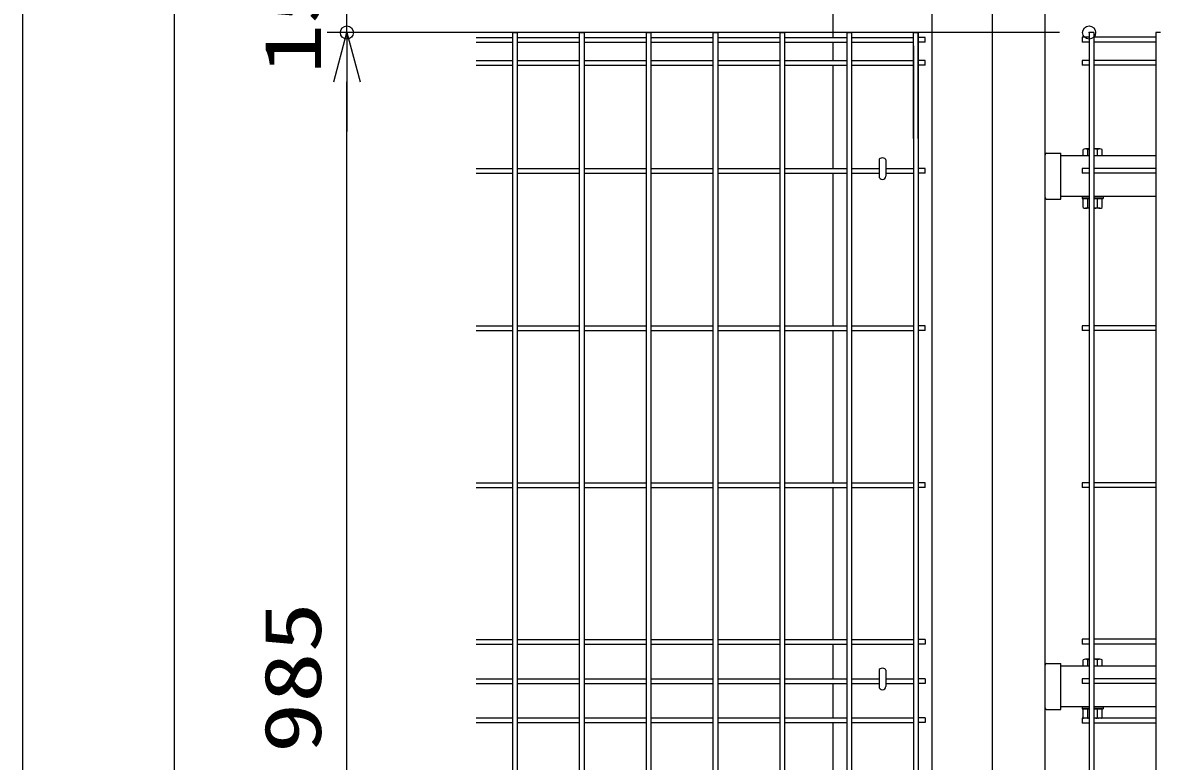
# Model space of a CAD drawing. Units: millimetres, scale not verified. Extents: x -6312 to 6312, y -4455 to 4455.
# Drawn here: x -122 to 741, y -476 to 85 of the extents above; entities that cross this region are included whole.
import ezdxf
from ezdxf.enums import TextEntityAlignment as Align

# ---------------------------------------------------------------- set-up
doc = ezdxf.new("R2010")
doc.units = ezdxf.units.MM
doc.header["$LTSCALE"] = 20
doc.header["$PDMODE"] = 32
doc.header["$PDSIZE"] = 10
for name, color, linetype, lineweight in [('0-2_0', 7, 'Continuous', 25), ('0-4_LAYER05', 4, 'Continuous', 25), ('0-6_実線', 7, 'Continuous', 25)]:
    doc.layers.add(name, color=color, linetype=linetype, lineweight=lineweight)
doc.layers.add('0-3_DEFPOINTS', color=7, linetype='Continuous')
doc.styles.add('ＭＳ ゴシック', font='')
doc.styles.get('ＭＳ ゴシック').set_extended_font_data('MS Gothic')

# ---------------------------------------------------------------- blocks, each defined once
blk = doc.blocks.new('_Open30')
at = {"layer": '0-2_0', "color": 2}
blk.add_line((0, 0), (-20, 0), dxfattribs=at)
blk.add_lwpolyline([(-20, 5.36), (0, 0), (-20, -5.36)], dxfattribs=at)

msp = doc.modelspace()

# ---------------------------------------------------------------- linework, layer by layer
at = {"layer": '0-2_0', "color": 2}
for p, q in [((-121.83, -899.84), (-121.83, 1225.16)), ((-6.78, 1225.16), (-6.78, -869.8)), ((124.41, 77.7), (124.41, 92.66)), ((124.41, -869.8), (124.41, 40.2)), ((124.41, 40.2), (124.41, 2.7))]:
    msp.add_line(p, q, dxfattribs=at)
at = {"layer": '0-2_0'}
for p, q in [((654.65, -907.3), (654.65, 1174.7)), ((614.65, -672.3), (614.65, 1089.67)), ((568.65, 1036.67), (568.65, -725.3)), ((493.65, 74.06), (493.65, 96.26)), ((493.65, 56.44), (493.65, 70.46)), ((493.65, -25.54), (493.65, 52.84)), ((654.65, -47.55), (654.65, -15.05)), ((655.85, -13.85), (666.65, -13.85)), ((688.07, -15.8), (666.65, -15.8)), ((683.58, -15.8), (683.58, -11.12)), ((688.07, -15.8), (683.58, -15.8)), ((688.07, -10.58), (685.4, -10.58)), ((687.22, -15.8), (687.22, -11.12)), ((696.31, -10.58), (691.67, -10.58)), ((738.84, -15.8), (691.67, -15.8)), ((698.13, -15.8), (691.67, -15.8)), ((694.49, -15.8), (694.49, -11.12)), ((698.13, -15.8), (698.13, -11.12)), ((528.55, -19.03), (528.55, -31.31)), ((533.75, -19.03), (533.75, -31.31)), ((493.65, -145.04), (493.65, -29.14)), ((688.07, -46.8), (666.65, -46.8)), ((688.07, -48.4), (683.58, -48.4)), ((683.58, -55.19), (683.58, -48.4)), ((687.22, -55.19), (687.22, -48.4)), ((738.84, -46.8), (691.67, -46.8)), ((698.13, -48.4), (691.67, -48.4)), ((694.49, -55.19), (694.49, -48.4)), ((698.13, -55.19), (698.13, -48.4)), ((688.07, -55.73), (685.4, -55.73)), ((696.31, -55.73), (691.67, -55.73)), ((493.65, -264.24), (493.65, -148.64)), ((493.65, -383.04), (493.65, -267.84)), ((493.65, -413.04), (493.65, -386.64)), ((654.65, -435.05), (654.65, -402.55)), ((655.85, -401.35), (666.65, -401.35)), ((688.07, -403.3), (666.65, -403.3)), ((683.58, -403.3), (683.58, -398.62)), ((688.07, -403.3), (683.58, -403.3)), ((688.07, -398.08), (685.4, -398.08)), ((687.22, -403.3), (687.22, -398.62)), ((696.31, -398.08), (691.67, -398.08)), ((738.84, -403.3), (691.67, -403.3)), ((698.13, -403.3), (691.67, -403.3)), ((694.49, -403.3), (694.49, -398.62)), ((698.13, -403.3), (698.13, -398.62)), ((528.55, -406.56), (528.55, -418.83)), ((533.75, -406.56), (533.75, -418.83)), ((493.65, -442.54), (493.65, -416.64)), ((688.07, -434.3), (666.65, -434.3)), ((688.07, -435.9), (683.58, -435.9)), ((683.58, -442.69), (683.58, -435.9)), ((687.22, -442.69), (687.22, -435.9)), ((738.84, -434.3), (691.67, -434.3)), ((698.13, -435.9), (691.67, -435.9)), ((694.49, -442.69), (694.49, -435.9)), ((698.13, -442.69), (698.13, -435.9)), ((493.65, -562.24), (493.65, -446.14))]:
    msp.add_line(p, q, dxfattribs=at)
at = {"layer": '0-2_0', "color": 1}
msp.add_line((665.57, 77.7), (109.41, 77.7), dxfattribs=at)
msp.add_line((665.57, 77.7), (109.41, 77.7), dxfattribs=at)
at = {"layer": '0-2_0', "color": 4}
for p, q in [((682.87, 74.1), (682.87, 70.5)), ((682.87, 56.47), (682.87, 52.87)), ((682.87, -25.5), (682.87, -29.1)), ((682.87, -145), (682.87, -148.6)), ((682.87, -264.2), (682.87, -267.8)), ((682.87, -383), (682.87, -386.6)), ((682.87, -413), (682.87, -416.6)), ((682.87, -443), (682.87, -446.6))]:
    msp.add_line(p, q, dxfattribs=at)
at = {"layer": '0-2_0'}
for points in [[(655.85, -48.75), (666.65, -48.75), (666.65, -13.85)], [(655.85, -436.25), (666.65, -436.25), (666.65, -401.35)]]:
    msp.add_lwpolyline(points, dxfattribs=at)
for centre, radius, start, end in [((655.85, -15.05), 1.2, 90, 180), ((685.4, -13.93), 3.35, 57.13278, 122.86722), ((690.85, -23.18), 12.6, 102.7677, 106.77865), ((690.85, -23.18), 12.6, 73.22135, 86.2874), ((696.31, -13.93), 3.35, 57.13278, 122.86722), ((531.15, -31.31), 2.6, 180, 0), ((655.85, -47.55), 1.2, 180, 270), ((685.4, -52.37), 3.35, 237.13278, 302.86722), ((690.85, -43.13), 12.6, 253.22135, 257.2323), ((690.85, -43.13), 12.6, 273.7126, 286.77865), ((696.31, -52.37), 3.35, 237.13278, 302.86722), ((655.85, -402.55), 1.2, 90, 180), ((685.4, -401.43), 3.35, 57.13278, 122.86722), ((690.85, -410.68), 12.6, 102.7677, 106.77865), ((690.85, -410.68), 12.6, 73.22135, 86.2874), ((696.31, -401.43), 3.35, 57.13278, 122.86722), ((531.15, -418.83), 2.6, 180, 0), ((655.85, -435.05), 1.2, 180, 270), ((685.4, -439.87), 3.35, 237.13278, 248.98708), ((685.4, -439.87), 3.35, 291.01292, 302.86722), ((690.85, -430.63), 12.6, 253.22135, 257.2323), ((690.85, -430.63), 12.6, 280.79193, 286.77865), ((696.31, -439.87), 3.35, 237.13278, 248.98708), ((696.31, -439.87), 3.35, 291.01292, 302.86722)]:
    msp.add_arc(centre, radius, start, end, dxfattribs=at)
for centre in [(531.15, -19.03), (531.15, -406.56)]:
    msp.add_ellipse(centre, major_axis=(-2.6, 0), ratio=0.601815, start_param=3.141593, end_param=6.283185, dxfattribs=at)
at = {"layer": '0-3_DEFPOINTS'}
for p in [(124.41, 77.7), (688.07, 77.7)]:
    msp.add_point(p, dxfattribs=at)
at = {"layer": '0-4_LAYER05'}
for p, q in [((250.12, 77.66), (250.12, -907.34)), ((250.12, 77.66), (253.72, 77.66)), ((253.72, 77.66), (253.72, -907.34)), ((300.89, 77.66), (300.89, -907.34)), ((300.89, 77.66), (304.49, 77.66)), ((304.49, 77.66), (304.49, -907.34)), ((351.66, 77.66), (351.66, -907.34)), ((351.66, 77.66), (355.26, 77.66)), ((355.26, 77.66), (355.26, -907.34)), ((402.43, 77.66), (402.43, -907.34)), ((402.43, 77.66), (406.03, 77.66)), ((406.03, 77.66), (406.03, -907.34)), ((453.2, 77.66), (453.2, -907.34)), ((453.2, 77.66), (456.8, 77.66)), ((456.8, 77.66), (456.8, -907.34)), ((503.97, 77.66), (503.97, -691.64)), ((503.97, 77.66), (507.57, 77.66)), ((507.57, 77.66), (507.57, -691.64)), ((554.74, 77.66), (558.34, 77.66)), ((554.74, -2.84), (554.74, 77.66)), ((558.34, 77.66), (558.34, -410.44)), ((558.34, -2.84), (558.34, 77.66)), ((688.07, 77.7), (688.07, -907.3)), ((691.67, 77.7), (688.07, 77.7)), ((691.67, 77.7), (691.67, -907.3)), ((738.84, 77.7), (738.84, -907.3)), ((742.44, 77.7), (738.84, 77.7)), ((222.46, 74.06), (250.12, 74.06)), ((222.46, 70.46), (250.12, 70.46)), ((253.72, 74.06), (300.89, 74.06)), ((253.72, 70.46), (300.89, 70.46)), ((304.49, 74.06), (351.66, 74.06)), ((304.49, 70.46), (351.66, 70.46)), ((355.26, 74.06), (402.43, 74.06)), ((355.26, 70.46), (402.43, 70.46)), ((406.03, 74.06), (453.2, 74.06)), ((406.03, 70.46), (453.2, 70.46)), ((456.8, 74.06), (503.97, 74.06)), ((456.8, 70.46), (503.97, 70.46)), ((507.57, 74.06), (554.74, 74.06)), ((507.57, 70.46), (554.74, 70.46)), ((563.55, 74.06), (558.35, 74.06)), ((563.55, 70.46), (558.35, 70.46)), ((563.55, 70.46), (563.55, 74.06)), ((688.07, 74.1), (682.87, 74.1)), ((688.07, 70.5), (682.87, 70.5)), ((738.84, 74.1), (691.67, 74.1)), ((738.84, 70.5), (691.67, 70.5)), ((554.74, 67.66), (554.74, -25.54)), ((558.34, 67.66), (558.34, -22.94)), ((222.46, 56.44), (250.12, 56.44)), ((222.46, 52.84), (250.12, 52.84)), ((253.72, 56.44), (300.89, 56.44)), ((253.72, 52.84), (300.89, 52.84)), ((304.49, 56.44), (351.66, 56.44)), ((304.49, 52.84), (351.66, 52.84)), ((355.26, 56.44), (402.43, 56.44)), ((355.26, 52.84), (402.43, 52.84)), ((406.03, 56.44), (453.2, 56.44)), ((406.03, 52.84), (453.2, 52.84)), ((456.8, 56.44), (503.97, 56.44)), ((456.8, 52.84), (503.97, 52.84)), ((507.57, 56.44), (554.74, 56.44)), ((507.57, 52.84), (554.74, 52.84)), ((563.55, 56.44), (558.35, 56.44)), ((563.55, 52.84), (558.35, 52.84)), ((563.55, 52.84), (563.55, 56.44)), ((688.07, 56.47), (682.87, 56.47)), ((688.07, 52.87), (682.87, 52.87)), ((738.84, 56.47), (691.67, 56.47)), ((738.84, 52.87), (691.67, 52.87)), ((222.46, -25.54), (250.12, -25.54)), ((253.72, -25.54), (300.89, -25.54)), ((304.49, -25.54), (351.66, -25.54)), ((355.26, -25.54), (402.43, -25.54)), ((406.03, -25.54), (453.2, -25.54)), ((456.8, -25.54), (503.97, -25.54)), ((507.57, -25.54), (528.55, -25.54)), ((533.75, -25.54), (554.74, -25.54)), ((554.74, -25.54), (554.74, -410.44)), ((563.55, -25.54), (558.34, -25.54)), ((563.55, -29.14), (563.55, -25.54)), ((688.07, -25.5), (682.87, -25.5)), ((738.84, -25.5), (691.67, -25.5)), ((222.46, -29.14), (250.12, -29.14)), ((253.72, -29.14), (300.89, -29.14)), ((304.49, -29.14), (351.66, -29.14)), ((355.26, -29.14), (402.43, -29.14)), ((406.03, -29.14), (453.2, -29.14)), ((456.8, -29.14), (503.97, -29.14)), ((507.57, -29.14), (528.55, -29.14)), ((533.75, -29.14), (554.74, -29.14)), ((563.55, -29.14), (558.35, -29.14)), ((688.07, -29.1), (682.87, -29.1)), ((738.84, -29.1), (691.67, -29.1)), ((222.46, -145.04), (250.12, -145.04)), ((253.72, -145.04), (300.89, -145.04)), ((304.49, -145.04), (351.66, -145.04)), ((355.26, -145.04), (402.43, -145.04)), ((406.03, -145.04), (453.2, -145.04)), ((456.8, -145.04), (503.97, -145.04)), ((507.57, -145.04), (554.74, -145.04)), ((563.55, -145.04), (558.35, -145.04)), ((563.55, -148.64), (563.55, -145.04)), ((688.07, -145), (682.87, -145)), ((738.84, -145), (691.67, -145)), ((222.46, -148.64), (250.12, -148.64)), ((253.72, -148.64), (300.89, -148.64)), ((304.49, -148.64), (351.66, -148.64)), ((355.26, -148.64), (402.43, -148.64)), ((406.03, -148.64), (453.2, -148.64)), ((456.8, -148.64), (503.97, -148.64)), ((507.57, -148.64), (554.74, -148.64)), ((563.55, -148.64), (558.35, -148.64)), ((688.07, -148.6), (682.87, -148.6)), ((738.84, -148.6), (691.67, -148.6)), ((222.46, -264.24), (250.12, -264.24)), ((253.72, -264.24), (300.89, -264.24)), ((304.49, -264.24), (351.66, -264.24)), ((355.26, -264.24), (402.43, -264.24)), ((406.03, -264.24), (453.2, -264.24)), ((456.8, -264.24), (503.97, -264.24)), ((507.57, -264.24), (554.74, -264.24)), ((563.55, -264.24), (558.35, -264.24)), ((563.55, -267.84), (563.55, -264.24)), ((688.07, -264.2), (682.87, -264.2)), ((738.84, -264.2), (691.67, -264.2)), ((222.46, -267.84), (250.12, -267.84)), ((253.72, -267.84), (300.89, -267.84)), ((304.49, -267.84), (351.66, -267.84)), ((355.26, -267.84), (402.43, -267.84)), ((406.03, -267.84), (453.2, -267.84)), ((456.8, -267.84), (503.97, -267.84)), ((507.57, -267.84), (554.74, -267.84)), ((563.55, -267.84), (558.35, -267.84)), ((688.07, -267.8), (682.87, -267.8)), ((738.84, -267.8), (691.67, -267.8)), ((222.46, -383.04), (250.12, -383.04)), ((222.46, -386.64), (250.12, -386.64)), ((253.72, -383.04), (300.89, -383.04)), ((253.72, -386.64), (300.89, -386.64)), ((304.49, -383.04), (351.66, -383.04)), ((304.49, -386.64), (351.66, -386.64)), ((355.26, -383.04), (402.43, -383.04)), ((355.26, -386.64), (402.43, -386.64)), ((406.03, -383.04), (453.2, -383.04)), ((406.03, -386.64), (453.2, -386.64)), ((456.8, -383.04), (503.97, -383.04)), ((456.8, -386.64), (503.97, -386.64)), ((507.57, -383.04), (554.74, -383.04)), ((507.57, -386.64), (554.74, -386.64)), ((563.55, -383.04), (558.35, -383.04)), ((563.55, -383.04), (558.35, -383.04)), ((563.55, -386.64), (558.35, -386.64)), ((563.55, -383.04), (563.55, -386.64)), ((688.07, -383), (682.87, -383)), ((688.07, -386.6), (682.87, -386.6)), ((738.84, -383), (691.67, -383)), ((738.84, -386.6), (691.67, -386.6)), ((222.46, -413.04), (250.12, -413.04)), ((253.72, -413.04), (300.89, -413.04)), ((304.49, -413.04), (351.66, -413.04)), ((355.26, -413.04), (402.43, -413.04)), ((406.03, -413.04), (453.2, -413.04)), ((456.8, -413.04), (503.97, -413.04)), ((507.57, -413.04), (528.55, -413.04)), ((533.75, -413.04), (554.74, -413.04)), ((554.74, -410.44), (554.74, -691.64)), ((558.34, -410.44), (558.34, -691.64)), ((563.55, -413.04), (558.35, -413.04)), ((563.55, -413.04), (558.35, -413.04)), ((563.55, -413.04), (563.55, -416.64)), ((563.55, -413.04), (563.55, -416.64)), ((688.07, -413), (682.87, -413)), ((738.84, -413), (691.67, -413)), ((222.46, -416.64), (250.12, -416.64)), ((253.72, -416.64), (300.89, -416.64)), ((304.49, -416.64), (351.66, -416.64)), ((355.26, -416.64), (402.43, -416.64)), ((406.03, -416.64), (453.2, -416.64)), ((456.8, -416.64), (503.97, -416.64)), ((507.57, -416.64), (528.55, -416.64)), ((533.75, -416.64), (554.74, -416.64)), ((563.55, -416.64), (558.35, -416.64)), ((563.55, -416.64), (558.35, -416.64)), ((688.07, -416.6), (682.87, -416.6)), ((738.84, -416.6), (691.67, -416.6)), ((222.46, -442.54), (250.12, -442.54)), ((222.46, -446.14), (250.12, -446.14)), ((253.72, -442.54), (300.89, -442.54)), ((253.72, -446.14), (300.89, -446.14)), ((304.49, -442.54), (351.66, -442.54)), ((304.49, -446.14), (351.66, -446.14)), ((355.26, -442.54), (402.43, -442.54)), ((355.26, -446.14), (402.43, -446.14)), ((406.03, -442.54), (453.2, -442.54)), ((406.03, -446.14), (453.2, -446.14)), ((456.8, -442.54), (503.97, -442.54)), ((456.8, -446.14), (503.97, -446.14)), ((507.57, -442.54), (554.74, -442.54)), ((507.57, -446.14), (554.74, -446.14)), ((563.55, -442.54), (558.35, -442.54)), ((563.55, -446.14), (558.35, -446.14)), ((563.55, -442.54), (563.55, -446.14)), ((688.07, -443), (682.87, -443)), ((688.07, -446.6), (682.87, -446.6)), ((738.84, -443), (691.67, -443)), ((738.84, -446.6), (691.67, -446.6))]:
    msp.add_line(p, q, dxfattribs=at)
msp.add_lwpolyline([(563.55, -383.04), (563.55, -386.64), (558.35, -386.64)], dxfattribs=at)
at = {"layer": '0-6_実線'}
for p, q in [((682.85, -46.8), (682.85, -48.4)), ((682.85, -46.8), (688.07, -46.8)), ((682.85, -48.4), (688.07, -48.4)), ((691.67, -46.8), (698.85, -46.8)), ((691.67, -48.4), (698.85, -48.4)), ((698.85, -46.8), (698.85, -48.4)), ((682.85, -434.3), (682.85, -435.9)), ((682.85, -434.3), (688.07, -434.3)), ((682.85, -435.9), (688.07, -435.9)), ((691.67, -434.3), (698.85, -434.3)), ((691.67, -435.9), (698.85, -435.9)), ((698.85, -434.3), (698.85, -435.9))]:
    msp.add_line(p, q, dxfattribs=at)

# ---------------------------------------------------------------- block references
at = {"layer": '0-2_0', "xscale": 1.875, "yscale": 1.875, "rotation": 90}
msp.add_blockref('_Open30', (124.41, 77.7), dxfattribs=at)
msp.add_blockref('_Open30', (124.41, 77.7), dxfattribs=at)

# ---------------------------------------------------------------- texts
at = {"layer": '0-2_0', "color": 3, "style": 'ＭＳ ゴシック', "width": 1.3}
for s, p in [('15', (117.73, 46.02)), ('985', (117.73, -469.45))]:
    msp.add_text(s, height=43.26, rotation=90, dxfattribs=at).set_placement(p, align=Align.BOTTOM_LEFT)

doc.saveas('drawing.dxf')
